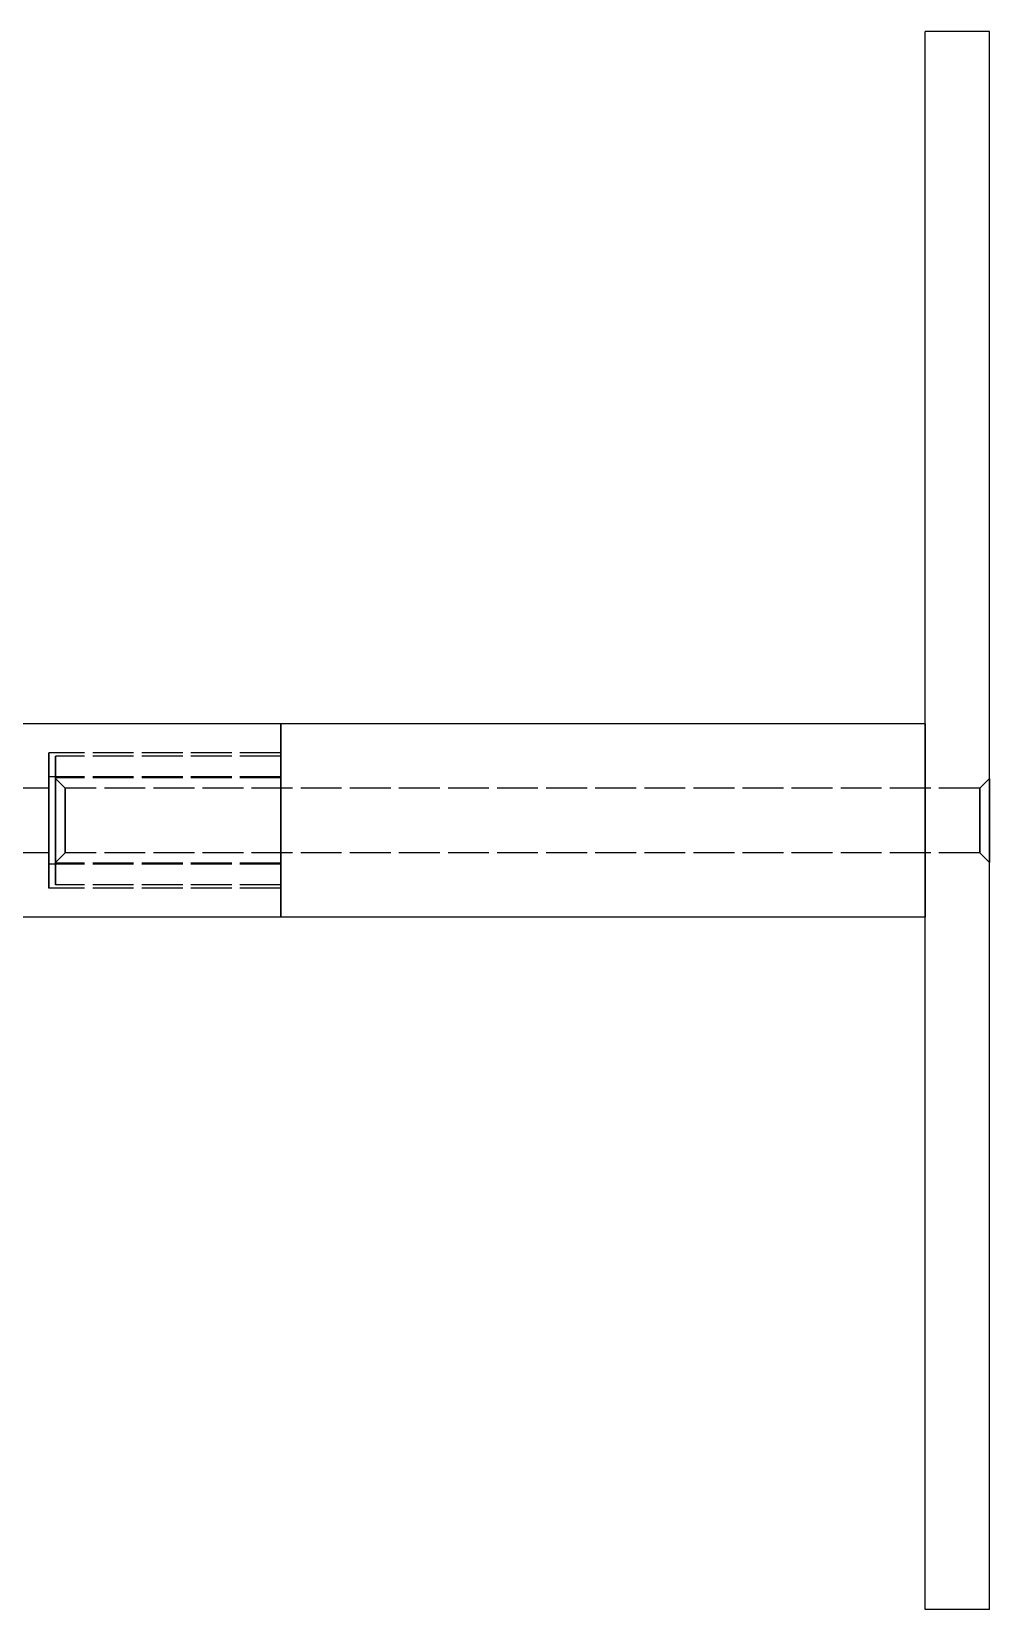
# Model space of a CAD drawing. Header units: millimetres. Extents: x -32 to 106, y -47 to 97.
# Drawn here: x 65.76 to 95.5, y -24.5 to 24.5 of the extents above; entities that cross this region are included whole.
import ezdxf

# ---------------------------------------------------------------- set-up
doc = ezdxf.new("R2010")
doc.units = ezdxf.units.MM
doc.linetypes.add('DASHED', pattern=[1.524, 1.27, -0.254])
doc.layers.add('HIDDEN', color=8, linetype='DASHED')
doc.layers.add('VISIBLE', color=7, linetype='CONTINUOUS')

msp = doc.modelspace()

# ---------------------------------------------------------------- linework, layer by layer
at = {"layer": 'HIDDEN'}
for points in [[(93.5, -24.5), (93.5, 24.5)], [(95.5, 24.5), (93.5, 24.5)], [(95.5, -24.5), (95.5, 24.5)], [(73.5, 3), (73.5, 2.90476), (73.5, 2.80952), (73.5, 2.71429), (73.5, 2.61905), (73.5, 2.52381), (73.5, 2.42857), (73.5, 2.33333), (73.5, 2.2381), (73.5, 2.14286), (73.5, 2.04762), (73.5, 1.95238), (73.5, 1.85714), (73.5, 1.7619), (73.5, 1.66667), (73.5, 1.57143), (73.5, 1.47619), (73.5, 1.38095), (73.5, 1.28571), (73.5, 1.19048), (73.5, 1.09524), (73.5, 1), (73.5, 0.90476), (73.5, 0.80952), (73.5, 0.71429), (73.5, 0.61905), (73.5, 0.52381), (73.5, 0.42857), (73.5, 0.33333), (73.5, 0.2381), (73.5, 0.14286), (73.5, 0.04762), (73.5, -0.04762), (73.5, -0.14286), (73.5, -0.2381), (73.5, -0.33333), (73.5, -0.42857), (73.5, -0.52381), (73.5, -0.61905), (73.5, -0.71429), (73.5, -0.80952), (73.5, -0.90476), (73.5, -1), (73.5, -1.09524), (73.5, -1.19048), (73.5, -1.28571), (73.5, -1.38095), (73.5, -1.47619), (73.5, -1.57143), (73.5, -1.66667), (73.5, -1.7619), (73.5, -1.85714), (73.5, -1.95238), (73.5, -2.04762), (73.5, -2.14286), (73.5, -2.2381), (73.5, -2.33333), (73.5, -2.42857), (73.5, -2.52381), (73.5, -2.61905), (73.5, -2.71429), (73.5, -2.80952), (73.5, -2.90476), (73.5, -3)], [(73.5, 3), (73.5, 2.90476), (73.5, 2.80952), (73.5, 2.71429), (73.5, 2.61905), (73.5, 2.52381), (73.5, 2.42857), (73.5, 2.33333), (73.5, 2.2381), (73.5, 2.14286), (73.5, 2.04762), (73.5, 1.95238), (73.5, 1.85714), (73.5, 1.7619), (73.5, 1.66667), (73.5, 1.57143), (73.5, 1.47619), (73.5, 1.38095), (73.5, 1.28571), (73.5, 1.19048), (73.5, 1.09524), (73.5, 1), (73.5, 0.90476), (73.5, 0.80952), (73.5, 0.71429), (73.5, 0.61905), (73.5, 0.52381), (73.5, 0.42857), (73.5, 0.33333), (73.5, 0.2381), (73.5, 0.14286), (73.5, 0.04762), (73.5, -0.04762), (73.5, -0.14286), (73.5, -0.2381), (73.5, -0.33333), (73.5, -0.42857), (73.5, -0.52381), (73.5, -0.61905), (73.5, -0.71429), (73.5, -0.80952), (73.5, -0.90476), (73.5, -1), (73.5, -1.09524), (73.5, -1.19048), (73.5, -1.28571), (73.5, -1.38095), (73.5, -1.47619), (73.5, -1.57143), (73.5, -1.66667), (73.5, -1.7619), (73.5, -1.85714), (73.5, -1.95238), (73.5, -2.04762), (73.5, -2.14286), (73.5, -2.2381), (73.5, -2.33333), (73.5, -2.42857), (73.5, -2.52381), (73.5, -2.61905), (73.5, -2.71429), (73.5, -2.80952), (73.5, -2.90476), (73.5, -3)], [(93.5, 0), (93.5, 0.04762), (93.5, 0.09524), (93.5, 0.14286), (93.5, 0.19048), (93.5, 0.2381), (93.5, 0.28571), (93.5, 0.33333), (93.5, 0.38095), (93.5, 0.42857), (93.5, 0.47619), (93.5, 0.52381), (93.5, 0.57143), (93.5, 0.61905), (93.5, 0.66667), (93.5, 0.71429), (93.5, 0.7619), (93.5, 0.80952), (93.5, 0.85714), (93.5, 0.90476), (93.5, 0.95238), (93.5, 1), (93.5, 1.04762), (93.5, 1.09524), (93.5, 1.14286), (93.5, 1.19048), (93.5, 1.2381), (93.5, 1.28571), (93.5, 1.33333), (93.5, 1.38095), (93.5, 1.42857), (93.5, 1.47619), (93.5, 1.52381), (93.5, 1.57143), (93.5, 1.61905), (93.5, 1.66667), (93.5, 1.71429), (93.5, 1.7619), (93.5, 1.80952), (93.5, 1.85714), (93.5, 1.90476), (93.5, 1.95238), (93.5, 2), (93.5, 2.04762), (93.5, 2.09524), (93.5, 2.14286), (93.5, 2.19048), (93.5, 2.2381), (93.5, 2.28571), (93.5, 2.33333), (93.5, 2.38095), (93.5, 2.42857), (93.5, 2.47619), (93.5, 2.52381), (93.5, 2.57143), (93.5, 2.61905), (93.5, 2.66667), (93.5, 2.71429), (93.5, 2.7619), (93.5, 2.80952), (93.5, 2.85714), (93.5, 2.90476), (93.5, 2.95238), (93.5, 3)], [(93.5, 3), (93.5, 2.90476), (93.5, 2.80952), (93.5, 2.71429), (93.5, 2.61905), (93.5, 2.52381), (93.5, 2.42857), (93.5, 2.33333), (93.5, 2.2381), (93.5, 2.14286), (93.5, 2.04762), (93.5, 1.95238), (93.5, 1.85714), (93.5, 1.7619), (93.5, 1.66667), (93.5, 1.57143), (93.5, 1.47619), (93.5, 1.38095), (93.5, 1.28571), (93.5, 1.19048), (93.5, 1.09524), (93.5, 1), (93.5, 0.90476), (93.5, 0.80952), (93.5, 0.71429), (93.5, 0.61905), (93.5, 0.52381), (93.5, 0.42857), (93.5, 0.33333), (93.5, 0.2381), (93.5, 0.14286), (93.5, 0.04762), (93.5, -0.04762), (93.5, -0.14286), (93.5, -0.2381), (93.5, -0.33333), (93.5, -0.42857), (93.5, -0.52381), (93.5, -0.61905), (93.5, -0.71429), (93.5, -0.80952), (93.5, -0.90476), (93.5, -1), (93.5, -1.09524), (93.5, -1.19048), (93.5, -1.28571), (93.5, -1.38095), (93.5, -1.47619), (93.5, -1.57143), (93.5, -1.66667), (93.5, -1.7619), (93.5, -1.85714), (93.5, -1.95238), (93.5, -2.04762), (93.5, -2.14286), (93.5, -2.2381), (93.5, -2.33333), (93.5, -2.42857), (93.5, -2.52381), (93.5, -2.61905), (93.5, -2.71429), (93.5, -2.80952), (93.5, -2.90476), (93.5, -3)], [(66.3, 1.36015), (66.3, 1.37189), (66.3, 1.38363), (66.3, 1.39538), (66.3, 1.40712), (66.3, 1.41887), (66.3, 1.43061), (66.3, 1.44235), (66.3, 1.4541), (66.3, 1.46584), (66.3, 1.47758), (66.3, 1.48933), (66.3, 1.50107), (66.3, 1.51282), (66.3, 1.52456), (66.3, 1.5363), (66.3, 1.54805), (66.3, 1.55979), (66.3, 1.57153), (66.3, 1.58328), (66.3, 1.59502), (66.3, 1.60676), (66.3, 1.61851), (66.3, 1.63025), (66.3, 1.642), (66.3, 1.65374), (66.3, 1.66548), (66.3, 1.67723), (66.3, 1.68897), (66.3, 1.70071), (66.3, 1.71246), (66.3, 1.7242), (66.3, 1.73595), (66.3, 1.74769), (66.3, 1.75943), (66.3, 1.77118), (66.3, 1.78292), (66.3, 1.79466), (66.3, 1.80641), (66.3, 1.81815), (66.3, 1.82989), (66.3, 1.84164), (66.3, 1.85338), (66.3, 1.86513), (66.3, 1.87687), (66.3, 1.88861), (66.3, 1.90036), (66.3, 1.9121), (66.3, 1.92384), (66.3, 1.93559), (66.3, 1.94733), (66.3, 1.95908), (66.3, 1.97082), (66.3, 1.98256), (66.3, 1.99431), (66.3, 2.00605), (66.3, 2.01779), (66.3, 2.02954), (66.3, 2.04128), (66.3, 2.05303), (66.3, 2.06477), (66.3, 2.07651), (66.3, 2.08826), (66.3, 2.1)], [(66.3, 2.1), (66.3, 2.03333), (66.3, 1.96667), (66.3, 1.9), (66.3, 1.83333), (66.3, 1.76667), (66.3, 1.7), (66.3, 1.63333), (66.3, 1.56667), (66.3, 1.5), (66.3, 1.43333), (66.3, 1.36667), (66.3, 1.3), (66.3, 1.23333), (66.3, 1.16667), (66.3, 1.1), (66.3, 1.03333), (66.3, 0.96667), (66.3, 0.9), (66.3, 0.83333), (66.3, 0.76667), (66.3, 0.7), (66.3, 0.63333), (66.3, 0.56667), (66.3, 0.5), (66.3, 0.43333), (66.3, 0.36667), (66.3, 0.3), (66.3, 0.23333), (66.3, 0.16667), (66.3, 0.1), (66.3, 0.03333), (66.3, -0.03333), (66.3, -0.1), (66.3, -0.16667), (66.3, -0.23333), (66.3, -0.3), (66.3, -0.36667), (66.3, -0.43333), (66.3, -0.5), (66.3, -0.56667), (66.3, -0.63333), (66.3, -0.7), (66.3, -0.76667), (66.3, -0.83333), (66.3, -0.9), (66.3, -0.96667), (66.3, -1.03333), (66.3, -1.1), (66.3, -1.16667), (66.3, -1.23333), (66.3, -1.3), (66.3, -1.36667), (66.3, -1.43333), (66.3, -1.5), (66.3, -1.56667), (66.3, -1.63333), (66.3, -1.7), (66.3, -1.76667), (66.3, -1.83333), (66.3, -1.9), (66.3, -1.96667), (66.3, -2.03333), (66.3, -2.1)], [(73.5, 2.1), (66.3, 2.1)], [(66.5, 1.32288), (66.5, 1.33362), (66.5, 1.34437), (66.5, 1.35512), (66.5, 1.36587), (66.5, 1.37662), (66.5, 1.38736), (66.5, 1.39811), (66.5, 1.40886), (66.5, 1.41961), (66.5, 1.43036), (66.5, 1.4411), (66.5, 1.45185), (66.5, 1.4626), (66.5, 1.47335), (66.5, 1.4841), (66.5, 1.49484), (66.5, 1.50559), (66.5, 1.51634), (66.5, 1.52709), (66.5, 1.53784), (66.5, 1.54858), (66.5, 1.55933), (66.5, 1.57008), (66.5, 1.58083), (66.5, 1.59158), (66.5, 1.60232), (66.5, 1.61307), (66.5, 1.62382), (66.5, 1.63457), (66.5, 1.64532), (66.5, 1.65606), (66.5, 1.66681), (66.5, 1.67756), (66.5, 1.68831), (66.5, 1.69906), (66.5, 1.7098), (66.5, 1.72055), (66.5, 1.7313), (66.5, 1.74205), (66.5, 1.7528), (66.5, 1.76354), (66.5, 1.77429), (66.5, 1.78504), (66.5, 1.79579), (66.5, 1.80654), (66.5, 1.81728), (66.5, 1.82803), (66.5, 1.83878), (66.5, 1.84953), (66.5, 1.86028), (66.5, 1.87102), (66.5, 1.88177), (66.5, 1.89252), (66.5, 1.90327), (66.5, 1.91402), (66.5, 1.92476), (66.5, 1.93551), (66.5, 1.94626), (66.5, 1.95701), (66.5, 1.96776), (66.5, 1.9785), (66.5, 1.98925), (66.5, 2)], [(66.5, 2), (66.5, 1.93651), (66.5, 1.87302), (66.5, 1.80952), (66.5, 1.74603), (66.5, 1.68254), (66.5, 1.61905), (66.5, 1.55556), (66.5, 1.49206), (66.5, 1.42857), (66.5, 1.36508), (66.5, 1.30159), (66.5, 1.2381), (66.5, 1.1746), (66.5, 1.11111), (66.5, 1.04762), (66.5, 0.98413), (66.5, 0.92063), (66.5, 0.85714), (66.5, 0.79365), (66.5, 0.73016), (66.5, 0.66667), (66.5, 0.60317), (66.5, 0.53968), (66.5, 0.47619), (66.5, 0.4127), (66.5, 0.34921), (66.5, 0.28571), (66.5, 0.22222), (66.5, 0.15873), (66.5, 0.09524), (66.5, 0.03175), (66.5, -0.03175), (66.5, -0.09524), (66.5, -0.15873), (66.5, -0.22222), (66.5, -0.28571), (66.5, -0.34921), (66.5, -0.4127), (66.5, -0.47619), (66.5, -0.53968), (66.5, -0.60317), (66.5, -0.66667), (66.5, -0.73016), (66.5, -0.79365), (66.5, -0.85714), (66.5, -0.92063), (66.5, -0.98413), (66.5, -1.04762), (66.5, -1.11111), (66.5, -1.1746), (66.5, -1.2381), (66.5, -1.30159), (66.5, -1.36508), (66.5, -1.42857), (66.5, -1.49206), (66.5, -1.55556), (66.5, -1.61905), (66.5, -1.68254), (66.5, -1.74603), (66.5, -1.80952), (66.5, -1.87302), (66.5, -1.93651), (66.5, -2)], [(73.5, 2), (66.5, 2)], [(73.5, 1.36015), (73.5, 1.37189), (73.5, 1.38363), (73.5, 1.39538), (73.5, 1.40712), (73.5, 1.41887), (73.5, 1.43061), (73.5, 1.44235), (73.5, 1.4541), (73.5, 1.46584), (73.5, 1.47758), (73.5, 1.48933), (73.5, 1.50107), (73.5, 1.51282), (73.5, 1.52456), (73.5, 1.5363), (73.5, 1.54805), (73.5, 1.55979), (73.5, 1.57153), (73.5, 1.58328), (73.5, 1.59502), (73.5, 1.60676), (73.5, 1.61851), (73.5, 1.63025), (73.5, 1.642), (73.5, 1.65374), (73.5, 1.66548), (73.5, 1.67723), (73.5, 1.68897), (73.5, 1.70071), (73.5, 1.71246), (73.5, 1.7242), (73.5, 1.73595), (73.5, 1.74769), (73.5, 1.75943), (73.5, 1.77118), (73.5, 1.78292), (73.5, 1.79466), (73.5, 1.80641), (73.5, 1.81815), (73.5, 1.82989), (73.5, 1.84164), (73.5, 1.85338), (73.5, 1.86513), (73.5, 1.87687), (73.5, 1.88861), (73.5, 1.90036), (73.5, 1.9121), (73.5, 1.92384), (73.5, 1.93559), (73.5, 1.94733), (73.5, 1.95908), (73.5, 1.97082), (73.5, 1.98256), (73.5, 1.99431), (73.5, 2.00605), (73.5, 2.01779), (73.5, 2.02954), (73.5, 2.04128), (73.5, 2.05303), (73.5, 2.06477), (73.5, 2.07651), (73.5, 2.08826), (73.5, 2.1)], [(73.5, 2.1), (73.5, 2.03333), (73.5, 1.96667), (73.5, 1.9), (73.5, 1.83333), (73.5, 1.76667), (73.5, 1.7), (73.5, 1.63333), (73.5, 1.56667), (73.5, 1.5), (73.5, 1.43333), (73.5, 1.36667), (73.5, 1.3), (73.5, 1.23333), (73.5, 1.16667), (73.5, 1.1), (73.5, 1.03333), (73.5, 0.96667), (73.5, 0.9), (73.5, 0.83333), (73.5, 0.76667), (73.5, 0.7), (73.5, 0.63333), (73.5, 0.56667), (73.5, 0.5), (73.5, 0.43333), (73.5, 0.36667), (73.5, 0.3), (73.5, 0.23333), (73.5, 0.16667), (73.5, 0.1), (73.5, 0.03333), (73.5, -0.03333), (73.5, -0.1), (73.5, -0.16667), (73.5, -0.23333), (73.5, -0.3), (73.5, -0.36667), (73.5, -0.43333), (73.5, -0.5), (73.5, -0.56667), (73.5, -0.63333), (73.5, -0.7), (73.5, -0.76667), (73.5, -0.83333), (73.5, -0.9), (73.5, -0.96667), (73.5, -1.03333), (73.5, -1.1), (73.5, -1.16667), (73.5, -1.23333), (73.5, -1.3), (73.5, -1.36667), (73.5, -1.43333), (73.5, -1.5), (73.5, -1.56667), (73.5, -1.63333), (73.5, -1.7), (73.5, -1.76667), (73.5, -1.83333), (73.5, -1.9), (73.5, -1.96667), (73.5, -2.03333), (73.5, -2.1)], [(73.5, 1.32288), (73.5, 1.33362), (73.5, 1.34437), (73.5, 1.35512), (73.5, 1.36587), (73.5, 1.37662), (73.5, 1.38736), (73.5, 1.39811), (73.5, 1.40886), (73.5, 1.41961), (73.5, 1.43036), (73.5, 1.4411), (73.5, 1.45185), (73.5, 1.4626), (73.5, 1.47335), (73.5, 1.4841), (73.5, 1.49484), (73.5, 1.50559), (73.5, 1.51634), (73.5, 1.52709), (73.5, 1.53784), (73.5, 1.54858), (73.5, 1.55933), (73.5, 1.57008), (73.5, 1.58083), (73.5, 1.59158), (73.5, 1.60232), (73.5, 1.61307), (73.5, 1.62382), (73.5, 1.63457), (73.5, 1.64532), (73.5, 1.65606), (73.5, 1.66681), (73.5, 1.67756), (73.5, 1.68831), (73.5, 1.69906), (73.5, 1.7098), (73.5, 1.72055), (73.5, 1.7313), (73.5, 1.74205), (73.5, 1.7528), (73.5, 1.76354), (73.5, 1.77429), (73.5, 1.78504), (73.5, 1.79579), (73.5, 1.80654), (73.5, 1.81728), (73.5, 1.82803), (73.5, 1.83878), (73.5, 1.84953), (73.5, 1.86028), (73.5, 1.87102), (73.5, 1.88177), (73.5, 1.89252), (73.5, 1.90327), (73.5, 1.91402), (73.5, 1.92476), (73.5, 1.93551), (73.5, 1.94626), (73.5, 1.95701), (73.5, 1.96776), (73.5, 1.9785), (73.5, 1.98925), (73.5, 2)], [(73.5, 2), (73.5, 1.93651), (73.5, 1.87302), (73.5, 1.80952), (73.5, 1.74603), (73.5, 1.68254), (73.5, 1.61905), (73.5, 1.55556), (73.5, 1.49206), (73.5, 1.42857), (73.5, 1.36508), (73.5, 1.30159), (73.5, 1.2381), (73.5, 1.1746), (73.5, 1.11111), (73.5, 1.04762), (73.5, 0.98413), (73.5, 0.92063), (73.5, 0.85714), (73.5, 0.79365), (73.5, 0.73016), (73.5, 0.66667), (73.5, 0.60317), (73.5, 0.53968), (73.5, 0.47619), (73.5, 0.4127), (73.5, 0.34921), (73.5, 0.28571), (73.5, 0.22222), (73.5, 0.15873), (73.5, 0.09524), (73.5, 0.03175), (73.5, -0.03175), (73.5, -0.09524), (73.5, -0.15873), (73.5, -0.22222), (73.5, -0.28571), (73.5, -0.34921), (73.5, -0.4127), (73.5, -0.47619), (73.5, -0.53968), (73.5, -0.60317), (73.5, -0.66667), (73.5, -0.73016), (73.5, -0.79365), (73.5, -0.85714), (73.5, -0.92063), (73.5, -0.98413), (73.5, -1.04762), (73.5, -1.11111), (73.5, -1.1746), (73.5, -1.2381), (73.5, -1.30159), (73.5, -1.36508), (73.5, -1.42857), (73.5, -1.49206), (73.5, -1.55556), (73.5, -1.61905), (73.5, -1.68254), (73.5, -1.74603), (73.5, -1.80952), (73.5, -1.87302), (73.5, -1.93651), (73.5, -2)], [(66.3, 1), (48.8, 1)], [(66.3, -1.36015), (66.3, 1.36015)], [(73.5, 1.36015), (66.3, 1.36015)], [(66.3, 0), (66.3, 0.01587), (66.3, 0.03175), (66.3, 0.04762), (66.3, 0.06349), (66.3, 0.07937), (66.3, 0.09524), (66.3, 0.11111), (66.3, 0.12698), (66.3, 0.14286), (66.3, 0.15873), (66.3, 0.1746), (66.3, 0.19048), (66.3, 0.20635), (66.3, 0.22222), (66.3, 0.2381), (66.3, 0.25397), (66.3, 0.26984), (66.3, 0.28571), (66.3, 0.30159), (66.3, 0.31746), (66.3, 0.33333), (66.3, 0.34921), (66.3, 0.36508), (66.3, 0.38095), (66.3, 0.39683), (66.3, 0.4127), (66.3, 0.42857), (66.3, 0.44444), (66.3, 0.46032), (66.3, 0.47619), (66.3, 0.49206), (66.3, 0.50794), (66.3, 0.52381), (66.3, 0.53968), (66.3, 0.55556), (66.3, 0.57143), (66.3, 0.5873), (66.3, 0.60317), (66.3, 0.61905), (66.3, 0.63492), (66.3, 0.65079), (66.3, 0.66667), (66.3, 0.68254), (66.3, 0.69841), (66.3, 0.71429), (66.3, 0.73016), (66.3, 0.74603), (66.3, 0.7619), (66.3, 0.77778), (66.3, 0.79365), (66.3, 0.80952), (66.3, 0.8254), (66.3, 0.84127), (66.3, 0.85714), (66.3, 0.87302), (66.3, 0.88889), (66.3, 0.90476), (66.3, 0.92063), (66.3, 0.93651), (66.3, 0.95238), (66.3, 0.96825), (66.3, 0.98413), (66.3, 1)], [(66.3, 1), (66.3, 0.96825), (66.3, 0.93651), (66.3, 0.90476), (66.3, 0.87302), (66.3, 0.84127), (66.3, 0.80952), (66.3, 0.77778), (66.3, 0.74603), (66.3, 0.71429), (66.3, 0.68254), (66.3, 0.65079), (66.3, 0.61905), (66.3, 0.5873), (66.3, 0.55556), (66.3, 0.52381), (66.3, 0.49206), (66.3, 0.46032), (66.3, 0.42857), (66.3, 0.39683), (66.3, 0.36508), (66.3, 0.33333), (66.3, 0.30159), (66.3, 0.26984), (66.3, 0.2381), (66.3, 0.20635), (66.3, 0.1746), (66.3, 0.14286), (66.3, 0.11111), (66.3, 0.07937), (66.3, 0.04762), (66.3, 0.01587), (66.3, -0.01587), (66.3, -0.04762), (66.3, -0.07937), (66.3, -0.11111), (66.3, -0.14286), (66.3, -0.1746), (66.3, -0.20635), (66.3, -0.2381), (66.3, -0.26984), (66.3, -0.30159), (66.3, -0.33333), (66.3, -0.36508), (66.3, -0.39683), (66.3, -0.42857), (66.3, -0.46032), (66.3, -0.49206), (66.3, -0.52381), (66.3, -0.55556), (66.3, -0.5873), (66.3, -0.61905), (66.3, -0.65079), (66.3, -0.68254), (66.3, -0.71429), (66.3, -0.74603), (66.3, -0.77778), (66.3, -0.80952), (66.3, -0.84127), (66.3, -0.87302), (66.3, -0.90476), (66.3, -0.93651), (66.3, -0.96825), (66.3, -1)], [(66.5, -1.32288), (66.5, 1.32288)], [(73.5, 1.32288), (66.5, 1.32288)], [(66.5, 0), (66.5, 0.02063), (66.5, 0.04127), (66.5, 0.0619), (66.5, 0.08254), (66.5, 0.10317), (66.5, 0.12381), (66.5, 0.14444), (66.5, 0.16508), (66.5, 0.18571), (66.5, 0.20635), (66.5, 0.22698), (66.5, 0.24762), (66.5, 0.26825), (66.5, 0.28889), (66.5, 0.30952), (66.5, 0.33016), (66.5, 0.35079), (66.5, 0.37143), (66.5, 0.39206), (66.5, 0.4127), (66.5, 0.43333), (66.5, 0.45397), (66.5, 0.4746), (66.5, 0.49524), (66.5, 0.51587), (66.5, 0.53651), (66.5, 0.55714), (66.5, 0.57778), (66.5, 0.59841), (66.5, 0.61905), (66.5, 0.63968), (66.5, 0.66032), (66.5, 0.68095), (66.5, 0.70159), (66.5, 0.72222), (66.5, 0.74286), (66.5, 0.76349), (66.5, 0.78413), (66.5, 0.80476), (66.5, 0.8254), (66.5, 0.84603), (66.5, 0.86667), (66.5, 0.8873), (66.5, 0.90794), (66.5, 0.92857), (66.5, 0.94921), (66.5, 0.96984), (66.5, 0.99048), (66.5, 1.01111), (66.5, 1.03175), (66.5, 1.05238), (66.5, 1.07302), (66.5, 1.09365), (66.5, 1.11429), (66.5, 1.13492), (66.5, 1.15556), (66.5, 1.17619), (66.5, 1.19683), (66.5, 1.21746), (66.5, 1.2381), (66.5, 1.25873), (66.5, 1.27937), (66.5, 1.3)], [(66.5, 1.3), (66.5, 1.25873), (66.5, 1.21746), (66.5, 1.17619), (66.5, 1.13492), (66.5, 1.09365), (66.5, 1.05238), (66.5, 1.01111), (66.5, 0.96984), (66.5, 0.92857), (66.5, 0.8873), (66.5, 0.84603), (66.5, 0.80476), (66.5, 0.76349), (66.5, 0.72222), (66.5, 0.68095), (66.5, 0.63968), (66.5, 0.59841), (66.5, 0.55714), (66.5, 0.51587), (66.5, 0.4746), (66.5, 0.43333), (66.5, 0.39206), (66.5, 0.35079), (66.5, 0.30952), (66.5, 0.26825), (66.5, 0.22698), (66.5, 0.18571), (66.5, 0.14444), (66.5, 0.10317), (66.5, 0.0619), (66.5, 0.02063), (66.5, -0.02063), (66.5, -0.0619), (66.5, -0.10317), (66.5, -0.14444), (66.5, -0.18571), (66.5, -0.22698), (66.5, -0.26825), (66.5, -0.30952), (66.5, -0.35079), (66.5, -0.39206), (66.5, -0.43333), (66.5, -0.4746), (66.5, -0.51587), (66.5, -0.55714), (66.5, -0.59841), (66.5, -0.63968), (66.5, -0.68095), (66.5, -0.72222), (66.5, -0.76349), (66.5, -0.80476), (66.5, -0.84603), (66.5, -0.8873), (66.5, -0.92857), (66.5, -0.96984), (66.5, -1.01111), (66.5, -1.05238), (66.5, -1.09365), (66.5, -1.13492), (66.5, -1.17619), (66.5, -1.21746), (66.5, -1.25873), (66.5, -1.3)], [(66.8, 1), (66.5, 1.3)], [(66.8, 0), (66.8, 0.01587), (66.8, 0.03175), (66.8, 0.04762), (66.8, 0.06349), (66.8, 0.07937), (66.8, 0.09524), (66.8, 0.11111), (66.8, 0.12698), (66.8, 0.14286), (66.8, 0.15873), (66.8, 0.1746), (66.8, 0.19048), (66.8, 0.20635), (66.8, 0.22222), (66.8, 0.2381), (66.8, 0.25397), (66.8, 0.26984), (66.8, 0.28571), (66.8, 0.30159), (66.8, 0.31746), (66.8, 0.33333), (66.8, 0.34921), (66.8, 0.36508), (66.8, 0.38095), (66.8, 0.39683), (66.8, 0.4127), (66.8, 0.42857), (66.8, 0.44444), (66.8, 0.46032), (66.8, 0.47619), (66.8, 0.49206), (66.8, 0.50794), (66.8, 0.52381), (66.8, 0.53968), (66.8, 0.55556), (66.8, 0.57143), (66.8, 0.5873), (66.8, 0.60317), (66.8, 0.61905), (66.8, 0.63492), (66.8, 0.65079), (66.8, 0.66667), (66.8, 0.68254), (66.8, 0.69841), (66.8, 0.71429), (66.8, 0.73016), (66.8, 0.74603), (66.8, 0.7619), (66.8, 0.77778), (66.8, 0.79365), (66.8, 0.80952), (66.8, 0.8254), (66.8, 0.84127), (66.8, 0.85714), (66.8, 0.87302), (66.8, 0.88889), (66.8, 0.90476), (66.8, 0.92063), (66.8, 0.93651), (66.8, 0.95238), (66.8, 0.96825), (66.8, 0.98413), (66.8, 1)], [(66.8, 1), (66.8, 0.96825), (66.8, 0.93651), (66.8, 0.90476), (66.8, 0.87302), (66.8, 0.84127), (66.8, 0.80952), (66.8, 0.77778), (66.8, 0.74603), (66.8, 0.71429), (66.8, 0.68254), (66.8, 0.65079), (66.8, 0.61905), (66.8, 0.5873), (66.8, 0.55556), (66.8, 0.52381), (66.8, 0.49206), (66.8, 0.46032), (66.8, 0.42857), (66.8, 0.39683), (66.8, 0.36508), (66.8, 0.33333), (66.8, 0.30159), (66.8, 0.26984), (66.8, 0.2381), (66.8, 0.20635), (66.8, 0.1746), (66.8, 0.14286), (66.8, 0.11111), (66.8, 0.07937), (66.8, 0.04762), (66.8, 0.01587), (66.8, -0.01587), (66.8, -0.04762), (66.8, -0.07937), (66.8, -0.11111), (66.8, -0.14286), (66.8, -0.1746), (66.8, -0.20635), (66.8, -0.2381), (66.8, -0.26984), (66.8, -0.30159), (66.8, -0.33333), (66.8, -0.36508), (66.8, -0.39683), (66.8, -0.42857), (66.8, -0.46032), (66.8, -0.49206), (66.8, -0.52381), (66.8, -0.55556), (66.8, -0.5873), (66.8, -0.61905), (66.8, -0.65079), (66.8, -0.68254), (66.8, -0.71429), (66.8, -0.74603), (66.8, -0.77778), (66.8, -0.80952), (66.8, -0.84127), (66.8, -0.87302), (66.8, -0.90476), (66.8, -0.93651), (66.8, -0.96825), (66.8, -1)], [(95.2, 1), (66.8, 1)], [(73.5, -1.36015), (73.5, 1.36015)], [(73.5, -1.32288), (73.5, 1.32288)], [(95.2, 1), (95.5, 1.3)], [(95.2, 0), (95.2, 0.01587), (95.2, 0.03175), (95.2, 0.04762), (95.2, 0.06349), (95.2, 0.07937), (95.2, 0.09524), (95.2, 0.11111), (95.2, 0.12698), (95.2, 0.14286), (95.2, 0.15873), (95.2, 0.1746), (95.2, 0.19048), (95.2, 0.20635), (95.2, 0.22222), (95.2, 0.2381), (95.2, 0.25397), (95.2, 0.26984), (95.2, 0.28571), (95.2, 0.30159), (95.2, 0.31746), (95.2, 0.33333), (95.2, 0.34921), (95.2, 0.36508), (95.2, 0.38095), (95.2, 0.39683), (95.2, 0.4127), (95.2, 0.42857), (95.2, 0.44444), (95.2, 0.46032), (95.2, 0.47619), (95.2, 0.49206), (95.2, 0.50794), (95.2, 0.52381), (95.2, 0.53968), (95.2, 0.55556), (95.2, 0.57143), (95.2, 0.5873), (95.2, 0.60317), (95.2, 0.61905), (95.2, 0.63492), (95.2, 0.65079), (95.2, 0.66667), (95.2, 0.68254), (95.2, 0.69841), (95.2, 0.71429), (95.2, 0.73016), (95.2, 0.74603), (95.2, 0.7619), (95.2, 0.77778), (95.2, 0.79365), (95.2, 0.80952), (95.2, 0.8254), (95.2, 0.84127), (95.2, 0.85714), (95.2, 0.87302), (95.2, 0.88889), (95.2, 0.90476), (95.2, 0.92063), (95.2, 0.93651), (95.2, 0.95238), (95.2, 0.96825), (95.2, 0.98413), (95.2, 1)], [(95.2, 1), (95.2, 0.96825), (95.2, 0.93651), (95.2, 0.90476), (95.2, 0.87302), (95.2, 0.84127), (95.2, 0.80952), (95.2, 0.77778), (95.2, 0.74603), (95.2, 0.71429), (95.2, 0.68254), (95.2, 0.65079), (95.2, 0.61905), (95.2, 0.5873), (95.2, 0.55556), (95.2, 0.52381), (95.2, 0.49206), (95.2, 0.46032), (95.2, 0.42857), (95.2, 0.39683), (95.2, 0.36508), (95.2, 0.33333), (95.2, 0.30159), (95.2, 0.26984), (95.2, 0.2381), (95.2, 0.20635), (95.2, 0.1746), (95.2, 0.14286), (95.2, 0.11111), (95.2, 0.07937), (95.2, 0.04762), (95.2, 0.01587), (95.2, -0.01587), (95.2, -0.04762), (95.2, -0.07937), (95.2, -0.11111), (95.2, -0.14286), (95.2, -0.1746), (95.2, -0.20635), (95.2, -0.2381), (95.2, -0.26984), (95.2, -0.30159), (95.2, -0.33333), (95.2, -0.36508), (95.2, -0.39683), (95.2, -0.42857), (95.2, -0.46032), (95.2, -0.49206), (95.2, -0.52381), (95.2, -0.55556), (95.2, -0.5873), (95.2, -0.61905), (95.2, -0.65079), (95.2, -0.68254), (95.2, -0.71429), (95.2, -0.74603), (95.2, -0.77778), (95.2, -0.80952), (95.2, -0.84127), (95.2, -0.87302), (95.2, -0.90476), (95.2, -0.93651), (95.2, -0.96825), (95.2, -1)], [(95.5, 0), (95.5, 0.02063), (95.5, 0.04127), (95.5, 0.0619), (95.5, 0.08254), (95.5, 0.10317), (95.5, 0.12381), (95.5, 0.14444), (95.5, 0.16508), (95.5, 0.18571), (95.5, 0.20635), (95.5, 0.22698), (95.5, 0.24762), (95.5, 0.26825), (95.5, 0.28889), (95.5, 0.30952), (95.5, 0.33016), (95.5, 0.35079), (95.5, 0.37143), (95.5, 0.39206), (95.5, 0.4127), (95.5, 0.43333), (95.5, 0.45397), (95.5, 0.4746), (95.5, 0.49524), (95.5, 0.51587), (95.5, 0.53651), (95.5, 0.55714), (95.5, 0.57778), (95.5, 0.59841), (95.5, 0.61905), (95.5, 0.63968), (95.5, 0.66032), (95.5, 0.68095), (95.5, 0.70159), (95.5, 0.72222), (95.5, 0.74286), (95.5, 0.76349), (95.5, 0.78413), (95.5, 0.80476), (95.5, 0.8254), (95.5, 0.84603), (95.5, 0.86667), (95.5, 0.8873), (95.5, 0.90794), (95.5, 0.92857), (95.5, 0.94921), (95.5, 0.96984), (95.5, 0.99048), (95.5, 1.01111), (95.5, 1.03175), (95.5, 1.05238), (95.5, 1.07302), (95.5, 1.09365), (95.5, 1.11429), (95.5, 1.13492), (95.5, 1.15556), (95.5, 1.17619), (95.5, 1.19683), (95.5, 1.21746), (95.5, 1.2381), (95.5, 1.25873), (95.5, 1.27937), (95.5, 1.3)], [(95.5, 1.3), (95.5, 1.25873), (95.5, 1.21746), (95.5, 1.17619), (95.5, 1.13492), (95.5, 1.09365), (95.5, 1.05238), (95.5, 1.01111), (95.5, 0.96984), (95.5, 0.92857), (95.5, 0.8873), (95.5, 0.84603), (95.5, 0.80476), (95.5, 0.76349), (95.5, 0.72222), (95.5, 0.68095), (95.5, 0.63968), (95.5, 0.59841), (95.5, 0.55714), (95.5, 0.51587), (95.5, 0.4746), (95.5, 0.43333), (95.5, 0.39206), (95.5, 0.35079), (95.5, 0.30952), (95.5, 0.26825), (95.5, 0.22698), (95.5, 0.18571), (95.5, 0.14444), (95.5, 0.10317), (95.5, 0.0619), (95.5, 0.02063), (95.5, -0.02063), (95.5, -0.0619), (95.5, -0.10317), (95.5, -0.14444), (95.5, -0.18571), (95.5, -0.22698), (95.5, -0.26825), (95.5, -0.30952), (95.5, -0.35079), (95.5, -0.39206), (95.5, -0.43333), (95.5, -0.4746), (95.5, -0.51587), (95.5, -0.55714), (95.5, -0.59841), (95.5, -0.63968), (95.5, -0.68095), (95.5, -0.72222), (95.5, -0.76349), (95.5, -0.80476), (95.5, -0.84603), (95.5, -0.8873), (95.5, -0.92857), (95.5, -0.96984), (95.5, -1.01111), (95.5, -1.05238), (95.5, -1.09365), (95.5, -1.13492), (95.5, -1.17619), (95.5, -1.21746), (95.5, -1.25873), (95.5, -1.3)], [(66.3, -1), (66.3, -0.98413), (66.3, -0.96825), (66.3, -0.95238), (66.3, -0.93651), (66.3, -0.92063), (66.3, -0.90476), (66.3, -0.88889), (66.3, -0.87302), (66.3, -0.85714), (66.3, -0.84127), (66.3, -0.8254), (66.3, -0.80952), (66.3, -0.79365), (66.3, -0.77778), (66.3, -0.7619), (66.3, -0.74603), (66.3, -0.73016), (66.3, -0.71429), (66.3, -0.69841), (66.3, -0.68254), (66.3, -0.66667), (66.3, -0.65079), (66.3, -0.63492), (66.3, -0.61905), (66.3, -0.60317), (66.3, -0.5873), (66.3, -0.57143), (66.3, -0.55556), (66.3, -0.53968), (66.3, -0.52381), (66.3, -0.50794), (66.3, -0.49206), (66.3, -0.47619), (66.3, -0.46032), (66.3, -0.44444), (66.3, -0.42857), (66.3, -0.4127), (66.3, -0.39683), (66.3, -0.38095), (66.3, -0.36508), (66.3, -0.34921), (66.3, -0.33333), (66.3, -0.31746), (66.3, -0.30159), (66.3, -0.28571), (66.3, -0.26984), (66.3, -0.25397), (66.3, -0.2381), (66.3, -0.22222), (66.3, -0.20635), (66.3, -0.19048), (66.3, -0.1746), (66.3, -0.15873), (66.3, -0.14286), (66.3, -0.12698), (66.3, -0.11111), (66.3, -0.09524), (66.3, -0.07937), (66.3, -0.06349), (66.3, -0.04762), (66.3, -0.03175), (66.3, -0.01587), (66.3, 0)], [(66.5, -1.3), (66.5, -1.27937), (66.5, -1.25873), (66.5, -1.2381), (66.5, -1.21746), (66.5, -1.19683), (66.5, -1.17619), (66.5, -1.15556), (66.5, -1.13492), (66.5, -1.11429), (66.5, -1.09365), (66.5, -1.07302), (66.5, -1.05238), (66.5, -1.03175), (66.5, -1.01111), (66.5, -0.99048), (66.5, -0.96984), (66.5, -0.94921), (66.5, -0.92857), (66.5, -0.90794), (66.5, -0.8873), (66.5, -0.86667), (66.5, -0.84603), (66.5, -0.8254), (66.5, -0.80476), (66.5, -0.78413), (66.5, -0.76349), (66.5, -0.74286), (66.5, -0.72222), (66.5, -0.70159), (66.5, -0.68095), (66.5, -0.66032), (66.5, -0.63968), (66.5, -0.61905), (66.5, -0.59841), (66.5, -0.57778), (66.5, -0.55714), (66.5, -0.53651), (66.5, -0.51587), (66.5, -0.49524), (66.5, -0.4746), (66.5, -0.45397), (66.5, -0.43333), (66.5, -0.4127), (66.5, -0.39206), (66.5, -0.37143), (66.5, -0.35079), (66.5, -0.33016), (66.5, -0.30952), (66.5, -0.28889), (66.5, -0.26825), (66.5, -0.24762), (66.5, -0.22698), (66.5, -0.20635), (66.5, -0.18571), (66.5, -0.16508), (66.5, -0.14444), (66.5, -0.12381), (66.5, -0.10317), (66.5, -0.08254), (66.5, -0.0619), (66.5, -0.04127), (66.5, -0.02063), (66.5, 0)], [(66.8, -1), (66.8, -0.98413), (66.8, -0.96825), (66.8, -0.95238), (66.8, -0.93651), (66.8, -0.92063), (66.8, -0.90476), (66.8, -0.88889), (66.8, -0.87302), (66.8, -0.85714), (66.8, -0.84127), (66.8, -0.8254), (66.8, -0.80952), (66.8, -0.79365), (66.8, -0.77778), (66.8, -0.7619), (66.8, -0.74603), (66.8, -0.73016), (66.8, -0.71429), (66.8, -0.69841), (66.8, -0.68254), (66.8, -0.66667), (66.8, -0.65079), (66.8, -0.63492), (66.8, -0.61905), (66.8, -0.60317), (66.8, -0.5873), (66.8, -0.57143), (66.8, -0.55556), (66.8, -0.53968), (66.8, -0.52381), (66.8, -0.50794), (66.8, -0.49206), (66.8, -0.47619), (66.8, -0.46032), (66.8, -0.44444), (66.8, -0.42857), (66.8, -0.4127), (66.8, -0.39683), (66.8, -0.38095), (66.8, -0.36508), (66.8, -0.34921), (66.8, -0.33333), (66.8, -0.31746), (66.8, -0.30159), (66.8, -0.28571), (66.8, -0.26984), (66.8, -0.25397), (66.8, -0.2381), (66.8, -0.22222), (66.8, -0.20635), (66.8, -0.19048), (66.8, -0.1746), (66.8, -0.15873), (66.8, -0.14286), (66.8, -0.12698), (66.8, -0.11111), (66.8, -0.09524), (66.8, -0.07937), (66.8, -0.06349), (66.8, -0.04762), (66.8, -0.03175), (66.8, -0.01587), (66.8, 0)], [(93.5, -3), (93.5, -2.95238), (93.5, -2.90476), (93.5, -2.85714), (93.5, -2.80952), (93.5, -2.7619), (93.5, -2.71429), (93.5, -2.66667), (93.5, -2.61905), (93.5, -2.57143), (93.5, -2.52381), (93.5, -2.47619), (93.5, -2.42857), (93.5, -2.38095), (93.5, -2.33333), (93.5, -2.28571), (93.5, -2.2381), (93.5, -2.19048), (93.5, -2.14286), (93.5, -2.09524), (93.5, -2.04762), (93.5, -2), (93.5, -1.95238), (93.5, -1.90476), (93.5, -1.85714), (93.5, -1.80952), (93.5, -1.7619), (93.5, -1.71429), (93.5, -1.66667), (93.5, -1.61905), (93.5, -1.57143), (93.5, -1.52381), (93.5, -1.47619), (93.5, -1.42857), (93.5, -1.38095), (93.5, -1.33333), (93.5, -1.28571), (93.5, -1.2381), (93.5, -1.19048), (93.5, -1.14286), (93.5, -1.09524), (93.5, -1.04762), (93.5, -1), (93.5, -0.95238), (93.5, -0.90476), (93.5, -0.85714), (93.5, -0.80952), (93.5, -0.7619), (93.5, -0.71429), (93.5, -0.66667), (93.5, -0.61905), (93.5, -0.57143), (93.5, -0.52381), (93.5, -0.47619), (93.5, -0.42857), (93.5, -0.38095), (93.5, -0.33333), (93.5, -0.28571), (93.5, -0.2381), (93.5, -0.19048), (93.5, -0.14286), (93.5, -0.09524), (93.5, -0.04762), (93.5, 0)], [(95.2, -1), (95.2, -0.98413), (95.2, -0.96825), (95.2, -0.95238), (95.2, -0.93651), (95.2, -0.92063), (95.2, -0.90476), (95.2, -0.88889), (95.2, -0.87302), (95.2, -0.85714), (95.2, -0.84127), (95.2, -0.8254), (95.2, -0.80952), (95.2, -0.79365), (95.2, -0.77778), (95.2, -0.7619), (95.2, -0.74603), (95.2, -0.73016), (95.2, -0.71429), (95.2, -0.69841), (95.2, -0.68254), (95.2, -0.66667), (95.2, -0.65079), (95.2, -0.63492), (95.2, -0.61905), (95.2, -0.60317), (95.2, -0.5873), (95.2, -0.57143), (95.2, -0.55556), (95.2, -0.53968), (95.2, -0.52381), (95.2, -0.50794), (95.2, -0.49206), (95.2, -0.47619), (95.2, -0.46032), (95.2, -0.44444), (95.2, -0.42857), (95.2, -0.4127), (95.2, -0.39683), (95.2, -0.38095), (95.2, -0.36508), (95.2, -0.34921), (95.2, -0.33333), (95.2, -0.31746), (95.2, -0.30159), (95.2, -0.28571), (95.2, -0.26984), (95.2, -0.25397), (95.2, -0.2381), (95.2, -0.22222), (95.2, -0.20635), (95.2, -0.19048), (95.2, -0.1746), (95.2, -0.15873), (95.2, -0.14286), (95.2, -0.12698), (95.2, -0.11111), (95.2, -0.09524), (95.2, -0.07937), (95.2, -0.06349), (95.2, -0.04762), (95.2, -0.03175), (95.2, -0.01587), (95.2, 0)], [(95.5, -1.3), (95.5, -1.27937), (95.5, -1.25873), (95.5, -1.2381), (95.5, -1.21746), (95.5, -1.19683), (95.5, -1.17619), (95.5, -1.15556), (95.5, -1.13492), (95.5, -1.11429), (95.5, -1.09365), (95.5, -1.07302), (95.5, -1.05238), (95.5, -1.03175), (95.5, -1.01111), (95.5, -0.99048), (95.5, -0.96984), (95.5, -0.94921), (95.5, -0.92857), (95.5, -0.90794), (95.5, -0.8873), (95.5, -0.86667), (95.5, -0.84603), (95.5, -0.8254), (95.5, -0.80476), (95.5, -0.78413), (95.5, -0.76349), (95.5, -0.74286), (95.5, -0.72222), (95.5, -0.70159), (95.5, -0.68095), (95.5, -0.66032), (95.5, -0.63968), (95.5, -0.61905), (95.5, -0.59841), (95.5, -0.57778), (95.5, -0.55714), (95.5, -0.53651), (95.5, -0.51587), (95.5, -0.49524), (95.5, -0.4746), (95.5, -0.45397), (95.5, -0.43333), (95.5, -0.4127), (95.5, -0.39206), (95.5, -0.37143), (95.5, -0.35079), (95.5, -0.33016), (95.5, -0.30952), (95.5, -0.28889), (95.5, -0.26825), (95.5, -0.24762), (95.5, -0.22698), (95.5, -0.20635), (95.5, -0.18571), (95.5, -0.16508), (95.5, -0.14444), (95.5, -0.12381), (95.5, -0.10317), (95.5, -0.08254), (95.5, -0.0619), (95.5, -0.04127), (95.5, -0.02063), (95.5, 0)], [(66.3, -1), (48.8, -1)], [(66.3, -2.1), (66.3, -2.08826), (66.3, -2.07651), (66.3, -2.06477), (66.3, -2.05303), (66.3, -2.04128), (66.3, -2.02954), (66.3, -2.01779), (66.3, -2.00605), (66.3, -1.99431), (66.3, -1.98256), (66.3, -1.97082), (66.3, -1.95908), (66.3, -1.94733), (66.3, -1.93559), (66.3, -1.92384), (66.3, -1.9121), (66.3, -1.90036), (66.3, -1.88861), (66.3, -1.87687), (66.3, -1.86513), (66.3, -1.85338), (66.3, -1.84164), (66.3, -1.82989), (66.3, -1.81815), (66.3, -1.80641), (66.3, -1.79466), (66.3, -1.78292), (66.3, -1.77118), (66.3, -1.75943), (66.3, -1.74769), (66.3, -1.73595), (66.3, -1.7242), (66.3, -1.71246), (66.3, -1.70071), (66.3, -1.68897), (66.3, -1.67723), (66.3, -1.66548), (66.3, -1.65374), (66.3, -1.642), (66.3, -1.63025), (66.3, -1.61851), (66.3, -1.60676), (66.3, -1.59502), (66.3, -1.58328), (66.3, -1.57153), (66.3, -1.55979), (66.3, -1.54805), (66.3, -1.5363), (66.3, -1.52456), (66.3, -1.51282), (66.3, -1.50107), (66.3, -1.48933), (66.3, -1.47758), (66.3, -1.46584), (66.3, -1.4541), (66.3, -1.44235), (66.3, -1.43061), (66.3, -1.41887), (66.3, -1.40712), (66.3, -1.39538), (66.3, -1.38363), (66.3, -1.37189), (66.3, -1.36015)], [(73.5, -1.36015), (66.3, -1.36015)], [(66.8, -1), (66.5, -1.3)], [(66.5, -2), (66.5, -1.98925), (66.5, -1.9785), (66.5, -1.96776), (66.5, -1.95701), (66.5, -1.94626), (66.5, -1.93551), (66.5, -1.92476), (66.5, -1.91402), (66.5, -1.90327), (66.5, -1.89252), (66.5, -1.88177), (66.5, -1.87102), (66.5, -1.86028), (66.5, -1.84953), (66.5, -1.83878), (66.5, -1.82803), (66.5, -1.81728), (66.5, -1.80654), (66.5, -1.79579), (66.5, -1.78504), (66.5, -1.77429), (66.5, -1.76354), (66.5, -1.7528), (66.5, -1.74205), (66.5, -1.7313), (66.5, -1.72055), (66.5, -1.7098), (66.5, -1.69906), (66.5, -1.68831), (66.5, -1.67756), (66.5, -1.66681), (66.5, -1.65606), (66.5, -1.64532), (66.5, -1.63457), (66.5, -1.62382), (66.5, -1.61307), (66.5, -1.60232), (66.5, -1.59158), (66.5, -1.58083), (66.5, -1.57008), (66.5, -1.55933), (66.5, -1.54858), (66.5, -1.53784), (66.5, -1.52709), (66.5, -1.51634), (66.5, -1.50559), (66.5, -1.49484), (66.5, -1.4841), (66.5, -1.47335), (66.5, -1.4626), (66.5, -1.45185), (66.5, -1.4411), (66.5, -1.43036), (66.5, -1.41961), (66.5, -1.40886), (66.5, -1.39811), (66.5, -1.38736), (66.5, -1.37662), (66.5, -1.36587), (66.5, -1.35512), (66.5, -1.34437), (66.5, -1.33362), (66.5, -1.32288)], [(73.5, -1.32288), (66.5, -1.32288)], [(95.2, -1), (66.8, -1)], [(73.5, -2), (73.5, -1.98925), (73.5, -1.9785), (73.5, -1.96776), (73.5, -1.95701), (73.5, -1.94626), (73.5, -1.93551), (73.5, -1.92476), (73.5, -1.91402), (73.5, -1.90327), (73.5, -1.89252), (73.5, -1.88177), (73.5, -1.87102), (73.5, -1.86028), (73.5, -1.84953), (73.5, -1.83878), (73.5, -1.82803), (73.5, -1.81728), (73.5, -1.80654), (73.5, -1.79579), (73.5, -1.78504), (73.5, -1.77429), (73.5, -1.76354), (73.5, -1.7528), (73.5, -1.74205), (73.5, -1.7313), (73.5, -1.72055), (73.5, -1.7098), (73.5, -1.69906), (73.5, -1.68831), (73.5, -1.67756), (73.5, -1.66681), (73.5, -1.65606), (73.5, -1.64532), (73.5, -1.63457), (73.5, -1.62382), (73.5, -1.61307), (73.5, -1.60232), (73.5, -1.59158), (73.5, -1.58083), (73.5, -1.57008), (73.5, -1.55933), (73.5, -1.54858), (73.5, -1.53784), (73.5, -1.52709), (73.5, -1.51634), (73.5, -1.50559), (73.5, -1.49484), (73.5, -1.4841), (73.5, -1.47335), (73.5, -1.4626), (73.5, -1.45185), (73.5, -1.4411), (73.5, -1.43036), (73.5, -1.41961), (73.5, -1.40886), (73.5, -1.39811), (73.5, -1.38736), (73.5, -1.37662), (73.5, -1.36587), (73.5, -1.35512), (73.5, -1.34437), (73.5, -1.33362), (73.5, -1.32288)], [(73.5, -2.1), (73.5, -2.08826), (73.5, -2.07651), (73.5, -2.06477), (73.5, -2.05303), (73.5, -2.04128), (73.5, -2.02954), (73.5, -2.01779), (73.5, -2.00605), (73.5, -1.99431), (73.5, -1.98256), (73.5, -1.97082), (73.5, -1.95908), (73.5, -1.94733), (73.5, -1.93559), (73.5, -1.92384), (73.5, -1.9121), (73.5, -1.90036), (73.5, -1.88861), (73.5, -1.87687), (73.5, -1.86513), (73.5, -1.85338), (73.5, -1.84164), (73.5, -1.82989), (73.5, -1.81815), (73.5, -1.80641), (73.5, -1.79466), (73.5, -1.78292), (73.5, -1.77118), (73.5, -1.75943), (73.5, -1.74769), (73.5, -1.73595), (73.5, -1.7242), (73.5, -1.71246), (73.5, -1.70071), (73.5, -1.68897), (73.5, -1.67723), (73.5, -1.66548), (73.5, -1.65374), (73.5, -1.642), (73.5, -1.63025), (73.5, -1.61851), (73.5, -1.60676), (73.5, -1.59502), (73.5, -1.58328), (73.5, -1.57153), (73.5, -1.55979), (73.5, -1.54805), (73.5, -1.5363), (73.5, -1.52456), (73.5, -1.51282), (73.5, -1.50107), (73.5, -1.48933), (73.5, -1.47758), (73.5, -1.46584), (73.5, -1.4541), (73.5, -1.44235), (73.5, -1.43061), (73.5, -1.41887), (73.5, -1.40712), (73.5, -1.39538), (73.5, -1.38363), (73.5, -1.37189), (73.5, -1.36015)], [(95.2, -1), (95.5, -1.3)], [(73.5, -2.1), (66.3, -2.1)], [(73.5, -2), (66.5, -2)], [(95.5, -24.5), (93.5, -24.5)]]:
    msp.add_lwpolyline(points, dxfattribs=at)
at = {"layer": 'VISIBLE'}
for points in [[(95.5, 24.5), (93.5, 24.5)], [(93.5, -24.5), (93.5, 24.5)], [(95.5, -24.5), (95.5, 24.5)], [(73.5, 3), (48.5, 3)], [(73.5, 0), (73.5, 0.04762), (73.5, 0.09524), (73.5, 0.14286), (73.5, 0.19048), (73.5, 0.2381), (73.5, 0.28571), (73.5, 0.33333), (73.5, 0.38095), (73.5, 0.42857), (73.5, 0.47619), (73.5, 0.52381), (73.5, 0.57143), (73.5, 0.61905), (73.5, 0.66667), (73.5, 0.71429), (73.5, 0.7619), (73.5, 0.80952), (73.5, 0.85714), (73.5, 0.90476), (73.5, 0.95238), (73.5, 1), (73.5, 1.04762), (73.5, 1.09524), (73.5, 1.14286), (73.5, 1.19048), (73.5, 1.2381), (73.5, 1.28571), (73.5, 1.33333), (73.5, 1.38095), (73.5, 1.42857), (73.5, 1.47619), (73.5, 1.52381), (73.5, 1.57143), (73.5, 1.61905), (73.5, 1.66667), (73.5, 1.71429), (73.5, 1.7619), (73.5, 1.80952), (73.5, 1.85714), (73.5, 1.90476), (73.5, 1.95238), (73.5, 2), (73.5, 2.04762), (73.5, 2.09524), (73.5, 2.14286), (73.5, 2.19048), (73.5, 2.2381), (73.5, 2.28571), (73.5, 2.33333), (73.5, 2.38095), (73.5, 2.42857), (73.5, 2.47619), (73.5, 2.52381), (73.5, 2.57143), (73.5, 2.61905), (73.5, 2.66667), (73.5, 2.71429), (73.5, 2.7619), (73.5, 2.80952), (73.5, 2.85714), (73.5, 2.90476), (73.5, 2.95238), (73.5, 3)], [(73.5, 0), (73.5, 0.04762), (73.5, 0.09524), (73.5, 0.14286), (73.5, 0.19048), (73.5, 0.2381), (73.5, 0.28571), (73.5, 0.33333), (73.5, 0.38095), (73.5, 0.42857), (73.5, 0.47619), (73.5, 0.52381), (73.5, 0.57143), (73.5, 0.61905), (73.5, 0.66667), (73.5, 0.71429), (73.5, 0.7619), (73.5, 0.80952), (73.5, 0.85714), (73.5, 0.90476), (73.5, 0.95238), (73.5, 1), (73.5, 1.04762), (73.5, 1.09524), (73.5, 1.14286), (73.5, 1.19048), (73.5, 1.2381), (73.5, 1.28571), (73.5, 1.33333), (73.5, 1.38095), (73.5, 1.42857), (73.5, 1.47619), (73.5, 1.52381), (73.5, 1.57143), (73.5, 1.61905), (73.5, 1.66667), (73.5, 1.71429), (73.5, 1.7619), (73.5, 1.80952), (73.5, 1.85714), (73.5, 1.90476), (73.5, 1.95238), (73.5, 2), (73.5, 2.04762), (73.5, 2.09524), (73.5, 2.14286), (73.5, 2.19048), (73.5, 2.2381), (73.5, 2.28571), (73.5, 2.33333), (73.5, 2.38095), (73.5, 2.42857), (73.5, 2.47619), (73.5, 2.52381), (73.5, 2.57143), (73.5, 2.61905), (73.5, 2.66667), (73.5, 2.71429), (73.5, 2.7619), (73.5, 2.80952), (73.5, 2.85714), (73.5, 2.90476), (73.5, 2.95238), (73.5, 3)], [(93.5, 3), (73.5, 3)], [(73.5, -3), (73.5, -2.95238), (73.5, -2.90476), (73.5, -2.85714), (73.5, -2.80952), (73.5, -2.7619), (73.5, -2.71429), (73.5, -2.66667), (73.5, -2.61905), (73.5, -2.57143), (73.5, -2.52381), (73.5, -2.47619), (73.5, -2.42857), (73.5, -2.38095), (73.5, -2.33333), (73.5, -2.28571), (73.5, -2.2381), (73.5, -2.19048), (73.5, -2.14286), (73.5, -2.09524), (73.5, -2.04762), (73.5, -2), (73.5, -1.95238), (73.5, -1.90476), (73.5, -1.85714), (73.5, -1.80952), (73.5, -1.7619), (73.5, -1.71429), (73.5, -1.66667), (73.5, -1.61905), (73.5, -1.57143), (73.5, -1.52381), (73.5, -1.47619), (73.5, -1.42857), (73.5, -1.38095), (73.5, -1.33333), (73.5, -1.28571), (73.5, -1.2381), (73.5, -1.19048), (73.5, -1.14286), (73.5, -1.09524), (73.5, -1.04762), (73.5, -1), (73.5, -0.95238), (73.5, -0.90476), (73.5, -0.85714), (73.5, -0.80952), (73.5, -0.7619), (73.5, -0.71429), (73.5, -0.66667), (73.5, -0.61905), (73.5, -0.57143), (73.5, -0.52381), (73.5, -0.47619), (73.5, -0.42857), (73.5, -0.38095), (73.5, -0.33333), (73.5, -0.28571), (73.5, -0.2381), (73.5, -0.19048), (73.5, -0.14286), (73.5, -0.09524), (73.5, -0.04762), (73.5, 0)], [(73.5, -3), (73.5, -2.95238), (73.5, -2.90476), (73.5, -2.85714), (73.5, -2.80952), (73.5, -2.7619), (73.5, -2.71429), (73.5, -2.66667), (73.5, -2.61905), (73.5, -2.57143), (73.5, -2.52381), (73.5, -2.47619), (73.5, -2.42857), (73.5, -2.38095), (73.5, -2.33333), (73.5, -2.28571), (73.5, -2.2381), (73.5, -2.19048), (73.5, -2.14286), (73.5, -2.09524), (73.5, -2.04762), (73.5, -2), (73.5, -1.95238), (73.5, -1.90476), (73.5, -1.85714), (73.5, -1.80952), (73.5, -1.7619), (73.5, -1.71429), (73.5, -1.66667), (73.5, -1.61905), (73.5, -1.57143), (73.5, -1.52381), (73.5, -1.47619), (73.5, -1.42857), (73.5, -1.38095), (73.5, -1.33333), (73.5, -1.28571), (73.5, -1.2381), (73.5, -1.19048), (73.5, -1.14286), (73.5, -1.09524), (73.5, -1.04762), (73.5, -1), (73.5, -0.95238), (73.5, -0.90476), (73.5, -0.85714), (73.5, -0.80952), (73.5, -0.7619), (73.5, -0.71429), (73.5, -0.66667), (73.5, -0.61905), (73.5, -0.57143), (73.5, -0.52381), (73.5, -0.47619), (73.5, -0.42857), (73.5, -0.38095), (73.5, -0.33333), (73.5, -0.28571), (73.5, -0.2381), (73.5, -0.19048), (73.5, -0.14286), (73.5, -0.09524), (73.5, -0.04762), (73.5, 0)], [(73.5, -3), (48.5, -3)], [(93.5, -3), (73.5, -3)], [(95.5, -24.5), (93.5, -24.5)]]:
    msp.add_lwpolyline(points, dxfattribs=at)

doc.saveas('drawing.dxf')
